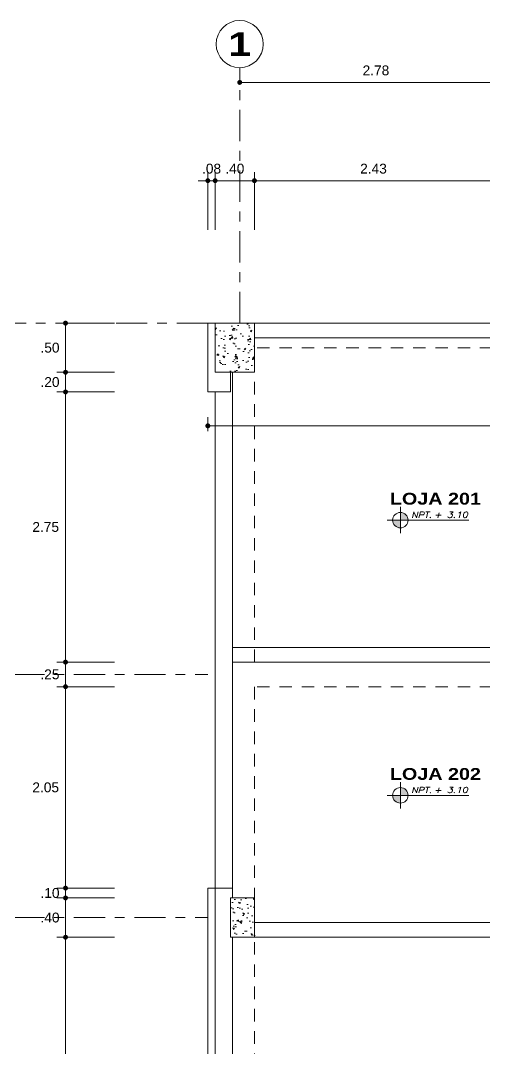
# Model space of a CAD drawing. Header units: millimetres. Extents: x 2178 to 2304, y 1220 to 1359.
# Drawn here: x 2183.91 to 2188.64, y 1290.29 to 1300.75 of the extents above; entities that cross this region are included whole.
import ezdxf
from ezdxf.enums import TextEntityAlignment as Align

# ---------------------------------------------------------------- set-up
doc = ezdxf.new("R2010")
doc.units = ezdxf.units.MM
doc.linetypes.add('CENTER', pattern=[50.8, 31.75, -6.35, 6.35, -6.35])
doc.linetypes.add('HIDDEN', pattern=[9.525, 6.35, -3.175])
doc.layers.get('0').update_dxf_attribs({"lineweight": 0})
for name, color, linetype, lineweight in [('COTAS', 40, 'Continuous', 20), ('Ejes22', 50, 'CENTER', 9), ('PLUMA 7', 10, 'Continuous', 0), ('PROY', 13, 'HIDDEN', 13), ('TEXTO', 5, 'Continuous', 18)]:
    doc.layers.add(name, color=color, linetype=linetype, lineweight=lineweight)
doc.styles.add('ARIAL', font='arial.ttf')
doc.styles.add('ARIAL-N', font='arialbd.ttf')
doc.styles.add('ARIALCH', font='arialbd.ttf', dxfattribs={"width": 1.25})
doc.styles.add('SIMPLEX', font='simplex.shx', dxfattribs={"width": 1.2, "oblique": 15})
doc.dimstyles.new('RPM 50', dxfattribs={"dimtxt": 0.1, "dimasz": 0.05, "dimexe": 0.0885, "dimexo": 0.1535, "dimgap": 0.071, "dimtad": 2, "dimtih": 1, "dimtoh": 1, "dimzin": 4, "dimdsep": 46, "dimtxsty": 'ARIAL', "dimblk": 'DOT', "dimcen": 0.4, "dimdle": 0.25, "dimclrd": 8, "dimclre": 8, "dimclrt": 9, "dimadec": 0, "dimazin": 0, "dimtfac": 1, "dimtix": 1, "dimtmove": 0, "dimatfit": 3, "dimldrblk": 'DOT', "dimfxl": 0.5, "dimfxlon": 1, "dimlwd": 0, "dimlwe": 0, "dimarcsym": 0})

# ---------------------------------------------------------------- blocks, each defined once
blk = doc.blocks.new('_DOT')
at = {"color": 0, "linetype": 'ByBlock'}
blk.add_line((-0.5, 0), (-1, 0), dxfattribs=at)
at = {"color": 0, "linetype": 'ByBlock', "const_width": 0.5}
blk.add_lwpolyline([(-0.25, 0, 1), (0.25, 0, 1)], format="xyb", close=True, dxfattribs=at)
blk = doc.blocks.new('*D1119')
at = {"color": 8, "lineweight": 0, "transparency": 16777216}
for p, q in [((2186.144, 1300.122), (2186.144, 1300.21)), ((2188.919, 1300.122), (2188.919, 1300.21)), ((2186.194, 1300.122), (2188.869, 1300.122))]:
    blk.add_line(p, q, dxfattribs=at)
at = {"layer": 'Defpoints', "color": 0, "transparency": 16777216}
for p in [(2186.144, 1300.046), (2188.919, 1300.122), (2188.919, 1300.046)]:
    blk.add_point(p, dxfattribs=at)
at = {"color": 8, "lineweight": 0, "transparency": 16777216, "xscale": 0.05, "yscale": 0.05, "zscale": 0.05, "rotation": 180}
blk.add_blockref('_DOT', (2186.144, 1300.122), dxfattribs=at)
at = {"color": 8, "lineweight": 0, "transparency": 16777216, "xscale": 0.05, "yscale": 0.05, "zscale": 0.05}
blk.add_blockref('_DOT', (2188.919, 1300.122), dxfattribs=at)
at = {"color": 9, "transparency": 16777216, "insert": (2187.532, 1300.244), "char_height": 0.1, "attachment_point": 5, "style": 'ARIAL'}
blk.add_mtext('2.78', dxfattribs=at)
blk = doc.blocks.new('*D1132')
at = {"color": 8, "lineweight": 0, "transparency": 16777216}
for p, q in [((2184.869, 1291.422), (2184.281, 1291.422)), ((2184.369, 1288.572), (2184.369, 1291.372)), ((2184.869, 1288.522), (2184.281, 1288.522))]:
    blk.add_line(p, q, dxfattribs=at)
at = {"layer": 'Defpoints', "color": 0, "transparency": 16777216}
for p in [(2184.369, 1291.422), (2185.894, 1291.422), (2185.894, 1288.522)]:
    blk.add_point(p, dxfattribs=at)
at = {"color": 8, "lineweight": 0, "transparency": 16777216, "xscale": 0.05, "yscale": 0.05, "zscale": 0.05}
for p, rotation in [((2184.369, 1291.422), 90), ((2184.369, 1288.522), 270)]:
    blk.add_blockref('_DOT', p, dxfattribs=dict(at, rotation=rotation))
at = {"color": 9, "transparency": 16777216, "insert": (2184.168, 1289.972), "char_height": 0.1, "attachment_point": 5, "style": 'ARIAL'}
blk.add_mtext('2.90', dxfattribs=at)
blk = doc.blocks.new('*D1133')
at = {"color": 8, "lineweight": 0, "transparency": 16777216}
for p, q in [((2184.869, 1291.822), (2184.281, 1291.822)), ((2184.369, 1291.472), (2184.369, 1291.772)), ((2184.869, 1291.422), (2184.281, 1291.422))]:
    blk.add_line(p, q, dxfattribs=at)
at = {"layer": 'Defpoints', "color": 0, "transparency": 16777216}
for p in [(2184.369, 1291.822), (2185.894, 1291.822), (2185.894, 1291.422)]:
    blk.add_point(p, dxfattribs=at)
at = {"color": 8, "lineweight": 0, "transparency": 16777216, "xscale": 0.05, "yscale": 0.05, "zscale": 0.05}
for p, rotation in [((2184.369, 1291.822), 90), ((2184.369, 1291.422), 270)]:
    blk.add_blockref('_DOT', p, dxfattribs=dict(at, rotation=rotation))
at = {"color": 9, "transparency": 16777216, "insert": (2184.211, 1291.622), "char_height": 0.1, "attachment_point": 5, "style": 'ARIAL'}
blk.add_mtext('.40', dxfattribs=at)
blk = doc.blocks.new('*D1134')
at = {"color": 8, "lineweight": 0, "transparency": 16777216}
for p, q in [((2184.369, 1291.972), (2184.369, 1292.022)), ((2184.869, 1291.922), (2184.281, 1291.922)), ((2184.369, 1291.822), (2184.369, 1291.922)), ((2184.869, 1291.822), (2184.281, 1291.822)), ((2184.369, 1291.772), (2184.369, 1291.722))]:
    blk.add_line(p, q, dxfattribs=at)
at = {"layer": 'Defpoints', "color": 0, "transparency": 16777216}
for p in [(2184.369, 1291.922), (2185.819, 1291.922), (2185.894, 1291.822)]:
    blk.add_point(p, dxfattribs=at)
at = {"color": 8, "lineweight": 0, "transparency": 16777216, "xscale": 0.05, "yscale": 0.05, "zscale": 0.05}
for p, rotation in [((2184.369, 1291.922), 270), ((2184.369, 1291.822), 90)]:
    blk.add_blockref('_DOT', p, dxfattribs=dict(at, rotation=rotation))
at = {"color": 9, "transparency": 16777216, "insert": (2184.211, 1291.872), "char_height": 0.1, "attachment_point": 5, "style": 'ARIAL'}
blk.add_mtext('.10', dxfattribs=at)
blk = doc.blocks.new('*D1231')
at = {"color": 8, "lineweight": 0, "transparency": 16777216}
for p, q in [((2184.869, 1293.972), (2184.281, 1293.972)), ((2184.369, 1291.972), (2184.369, 1293.922)), ((2184.869, 1291.922), (2184.281, 1291.922))]:
    blk.add_line(p, q, dxfattribs=at)
at = {"layer": 'Defpoints', "color": 0, "transparency": 16777216}
for p in [(2184.369, 1293.972), (2186.294, 1293.972), (2185.819, 1291.922)]:
    blk.add_point(p, dxfattribs=at)
at = {"color": 8, "lineweight": 0, "transparency": 16777216, "xscale": 0.05, "yscale": 0.05, "zscale": 0.05}
for p, rotation in [((2184.369, 1293.972), 90), ((2184.369, 1291.922), 270)]:
    blk.add_blockref('_DOT', p, dxfattribs=dict(at, rotation=rotation))
at = {"color": 9, "transparency": 16777216, "insert": (2184.167, 1292.947), "char_height": 0.1, "attachment_point": 5, "style": 'ARIAL'}
blk.add_mtext('2.05', dxfattribs=at)
blk = doc.blocks.new('*D1232')
at = {"color": 8, "lineweight": 0, "transparency": 16777216}
for p, q in [((2184.869, 1294.222), (2184.281, 1294.222)), ((2184.369, 1294.022), (2184.369, 1294.172)), ((2184.869, 1293.972), (2184.281, 1293.972))]:
    blk.add_line(p, q, dxfattribs=at)
at = {"layer": 'Defpoints', "color": 0, "transparency": 16777216}
for p in [(2184.369, 1294.222), (2186.294, 1294.222), (2186.294, 1293.972)]:
    blk.add_point(p, dxfattribs=at)
at = {"color": 8, "lineweight": 0, "transparency": 16777216, "xscale": 0.05, "yscale": 0.05, "zscale": 0.05}
for p, rotation in [((2184.369, 1294.222), 90), ((2184.369, 1293.972), 270)]:
    blk.add_blockref('_DOT', p, dxfattribs=dict(at, rotation=rotation))
at = {"color": 9, "transparency": 16777216, "insert": (2184.21, 1294.097), "char_height": 0.1, "attachment_point": 5, "style": 'ARIAL'}
blk.add_mtext('.25', dxfattribs=at)
blk = doc.blocks.new('*D1233')
at = {"color": 8, "lineweight": 0, "transparency": 16777216}
for p, q in [((2184.869, 1296.972), (2184.281, 1296.972)), ((2184.369, 1294.272), (2184.369, 1296.922)), ((2184.869, 1294.222), (2184.281, 1294.222))]:
    blk.add_line(p, q, dxfattribs=at)
at = {"layer": 'Defpoints', "color": 0, "transparency": 16777216}
for p in [(2184.369, 1296.972), (2185.819, 1296.972), (2186.294, 1294.222)]:
    blk.add_point(p, dxfattribs=at)
at = {"color": 8, "lineweight": 0, "transparency": 16777216, "xscale": 0.05, "yscale": 0.05, "zscale": 0.05}
for p, rotation in [((2184.369, 1296.972), 90), ((2184.369, 1294.222), 270)]:
    blk.add_blockref('_DOT', p, dxfattribs=dict(at, rotation=rotation))
at = {"color": 9, "transparency": 16777216, "insert": (2184.167, 1295.597), "char_height": 0.1, "attachment_point": 5, "style": 'ARIAL'}
blk.add_mtext('2.75', dxfattribs=at)
blk = doc.blocks.new('*D1234')
at = {"color": 8, "lineweight": 0, "transparency": 16777216}
for p, q in [((2184.369, 1297.222), (2184.369, 1297.272)), ((2184.869, 1297.172), (2184.281, 1297.172)), ((2184.369, 1296.972), (2184.369, 1297.172)), ((2184.869, 1296.972), (2184.281, 1296.972)), ((2184.369, 1296.922), (2184.369, 1296.872))]:
    blk.add_line(p, q, dxfattribs=at)
at = {"layer": 'Defpoints', "color": 0, "transparency": 16777216}
for p in [(2184.369, 1297.172), (2185.894, 1297.172), (2185.819, 1296.972)]:
    blk.add_point(p, dxfattribs=at)
at = {"color": 8, "lineweight": 0, "transparency": 16777216, "xscale": 0.05, "yscale": 0.05, "zscale": 0.05}
for p, rotation in [((2184.369, 1297.172), 270), ((2184.369, 1296.972), 90)]:
    blk.add_blockref('_DOT', p, dxfattribs=dict(at, rotation=rotation))
at = {"color": 9, "transparency": 16777216, "insert": (2184.211, 1297.072), "char_height": 0.1, "attachment_point": 5, "style": 'ARIAL'}
blk.add_mtext('.20', dxfattribs=at)
blk = doc.blocks.new('*D1235')
at = {"color": 8, "lineweight": 0, "transparency": 16777216}
for p, q in [((2184.869, 1297.672), (2184.281, 1297.672)), ((2184.369, 1297.222), (2184.369, 1297.622)), ((2184.869, 1297.172), (2184.281, 1297.172))]:
    blk.add_line(p, q, dxfattribs=at)
at = {"layer": 'Defpoints', "color": 0, "transparency": 16777216}
for p in [(2184.369, 1297.672), (2185.894, 1297.672), (2185.894, 1297.172)]:
    blk.add_point(p, dxfattribs=at)
at = {"color": 8, "lineweight": 0, "transparency": 16777216, "xscale": 0.05, "yscale": 0.05, "zscale": 0.05}
for p, rotation in [((2184.369, 1297.672), 90), ((2184.369, 1297.172), 270)]:
    blk.add_blockref('_DOT', p, dxfattribs=dict(at, rotation=rotation))
at = {"color": 9, "transparency": 16777216, "insert": (2184.211, 1297.422), "char_height": 0.1, "attachment_point": 5, "style": 'ARIAL'}
blk.add_mtext('.50', dxfattribs=at)
blk = doc.blocks.new('*D1236')
at = {"color": 8, "lineweight": 0, "transparency": 16777216}
for p, q in [((2185.819, 1298.622), (2185.819, 1299.21)), ((2185.894, 1298.622), (2185.894, 1299.21)), ((2185.769, 1299.122), (2185.719, 1299.122)), ((2185.819, 1299.122), (2185.894, 1299.122)), ((2185.944, 1299.122), (2185.994, 1299.122))]:
    blk.add_line(p, q, dxfattribs=at)
at = {"layer": 'Defpoints', "color": 0, "transparency": 16777216}
for p in [(2185.894, 1299.122), (2185.819, 1297.672), (2185.894, 1297.672)]:
    blk.add_point(p, dxfattribs=at)
at = {"color": 8, "lineweight": 0, "transparency": 16777216, "xscale": 0.05, "yscale": 0.05, "zscale": 0.05}
blk.add_blockref('_DOT', (2185.819, 1299.122), dxfattribs=at)
at = {"color": 8, "lineweight": 0, "transparency": 16777216, "xscale": 0.05, "yscale": 0.05, "zscale": 0.05, "rotation": 180}
blk.add_blockref('_DOT', (2185.894, 1299.122), dxfattribs=at)
at = {"color": 9, "transparency": 16777216, "insert": (2185.857, 1299.244), "char_height": 0.1, "attachment_point": 5, "style": 'ARIAL'}
blk.add_mtext('.08', dxfattribs=at)
blk = doc.blocks.new('*D1237')
at = {"color": 8, "lineweight": 0, "transparency": 16777216}
for p, q in [((2185.894, 1298.622), (2185.894, 1299.21)), ((2186.294, 1298.622), (2186.294, 1299.21)), ((2185.944, 1299.122), (2186.244, 1299.122))]:
    blk.add_line(p, q, dxfattribs=at)
at = {"layer": 'Defpoints', "color": 0, "transparency": 16777216}
for p in [(2186.294, 1299.122), (2185.894, 1297.672), (2186.294, 1297.672)]:
    blk.add_point(p, dxfattribs=at)
at = {"color": 8, "lineweight": 0, "transparency": 16777216, "xscale": 0.05, "yscale": 0.05, "zscale": 0.05, "rotation": 180}
blk.add_blockref('_DOT', (2185.894, 1299.122), dxfattribs=at)
at = {"color": 8, "lineweight": 0, "transparency": 16777216, "xscale": 0.05, "yscale": 0.05, "zscale": 0.05}
blk.add_blockref('_DOT', (2186.294, 1299.122), dxfattribs=at)
at = {"color": 9, "transparency": 16777216, "insert": (2186.094, 1299.244), "char_height": 0.1, "attachment_point": 5, "style": 'ARIAL'}
blk.add_mtext('.40', dxfattribs=at)
blk = doc.blocks.new('*D1238')
at = {"color": 8, "lineweight": 0, "transparency": 16777216}
for p, q in [((2186.294, 1298.622), (2186.294, 1299.21)), ((2188.719, 1298.622), (2188.719, 1299.21)), ((2186.344, 1299.122), (2188.669, 1299.122))]:
    blk.add_line(p, q, dxfattribs=at)
at = {"layer": 'Defpoints', "color": 0, "transparency": 16777216}
for p in [(2188.719, 1299.122), (2186.294, 1297.672), (2188.719, 1297.672)]:
    blk.add_point(p, dxfattribs=at)
at = {"color": 8, "lineweight": 0, "transparency": 16777216, "xscale": 0.05, "yscale": 0.05, "zscale": 0.05, "rotation": 180}
blk.add_blockref('_DOT', (2186.294, 1299.122), dxfattribs=at)
at = {"color": 8, "lineweight": 0, "transparency": 16777216, "xscale": 0.05, "yscale": 0.05, "zscale": 0.05}
blk.add_blockref('_DOT', (2188.719, 1299.122), dxfattribs=at)
at = {"color": 9, "transparency": 16777216, "insert": (2187.507, 1299.244), "char_height": 0.1, "attachment_point": 5, "style": 'ARIAL'}
blk.add_mtext('2.43', dxfattribs=at)
blk = doc.blocks.new('*D1245')
at = {"color": 8, "lineweight": 0, "transparency": 16777216}
for p, q in [((2185.819, 1296.572), (2185.819, 1296.715)), ((2193.069, 1296.627), (2193.069, 1296.715)), ((2193.019, 1296.627), (2185.869, 1296.627))]:
    blk.add_line(p, q, dxfattribs=at)
at = {"layer": 'Defpoints', "color": 0, "transparency": 16777216}
for p in [(2185.819, 1296.627), (2193.069, 1296.534), (2185.819, 1296.418)]:
    blk.add_point(p, dxfattribs=at)
at = {"color": 8, "lineweight": 0, "transparency": 16777216, "xscale": 0.05, "yscale": 0.05, "zscale": 0.05, "rotation": 180}
blk.add_blockref('_DOT', (2185.819, 1296.627), dxfattribs=at)
at = {"color": 8, "lineweight": 0, "transparency": 16777216, "xscale": 0.05, "yscale": 0.05, "zscale": 0.05}
blk.add_blockref('_DOT', (2193.069, 1296.627), dxfattribs=at)
at = {"color": 9, "transparency": 16777216, "insert": (2189.444, 1296.749), "char_height": 0.1, "attachment_point": 5, "style": 'ARIAL'}
blk.add_mtext('7.25', dxfattribs=at)
blk = doc.blocks.new('N')
at = {"linetype": 'Continuous'}
h = blk.add_hatch(color=256, dxfattribs=at)
h.paths.add_polyline_path([(0, 0.1), (0, 0), (0.1, 0, 0.414214)])
h.paths.add_polyline_path([(-0.1, 0, 0.414214), (0, -0.1), (0, 0)])
for points in [[(0, 0.17), (0, -0.17)], [(-0.17, 0), (0.887, 0)]]:
    blk.add_lwpolyline(points)
blk.add_circle((0, 0), 0.1)
at = {"color": 64, "style": 'SIMPLEX', "oblique": 15, "width": 1.2}
blk.add_text('NPT.', height=0.075, dxfattribs=at).set_placement((0.14, 0.031))
at = {"color": 64, "style": 'SIMPLEX', "oblique": 15, "width": 1.062312}
blk.add_attdef('NIV', text='', height=0.075, dxfattribs=at).set_placement((0.435, 0.031), (0.875, 0.031), align=Align.FIT)

msp = doc.modelspace()

# ---------------------------------------------------------------- hatches: boundary and pattern name
h = msp.add_hatch()
h.set_pattern_fill('AR-CONC', color=256, scale=0.001)
h.set_pattern_definition([(50, (1020.13603, -473.25467), (0.182184669, -0.015939086), [0.01905, -0.20955]), (355, (1020.13603, -473.25467), (-0.035243421, 0.191056845), [0.01524, -0.167640584]), (100.451445, (1020.15121, -473.256), (0.146941247, 0.175117752), [0.016190009, -0.178090245]), (46.1842, (1020.13603, -473.20387), (0.27107904, -0.042042328), [0.028575, -0.314325]), (96.635558, (1020.15862, -473.20738), (0.237404134, 0.247426125), [0.024285023, -0.267135608]), (351.184151, (1020.13603, -473.20387), (0.237404134, 0.247426125), [0.022859967, -0.251459732]), (21, (1020.16143, -473.21657), (0.151614391, -0.102265198), [0.01905, -0.20955]), (326, (1020.16143, -473.21657), (0.061802028, 0.184187966), [0.01524, -0.16764]), (71.451445, (1020.17407, -473.2251), (0.21341642, 0.081922769), [0.016190009, -0.178089938]), (37.5, (1020.13603, -473.25467), (0.0030886033, 0.0845550389), [0, -0.165608, 0, -0.17018, 0, -0.168275]), (7.5, (1020.13603, -473.25467), (0.0668196625, 0.100180575), [0, -0.097028, 0, -0.161798, 0, -0.064135]), (327.5, (1020.07939, -473.25467), (0.1355905952, -0.005728744), [0, -0.0635, 0, -0.19812, 0, -0.26289]), (317.5, (1020.05399, -473.25467), (0.1481291814, 0.025426491), [0, -0.08255, 0, -0.131572, 0, -0.18669])])
h.paths.add_polyline_path([(2186.294, 1297.672), (2185.894, 1297.672), (2185.894, 1297.172), (2186.294, 1297.172)])
h = msp.add_hatch()
h.set_pattern_fill('AR-CONC', color=256, scale=0.001, angle=90)
h.set_pattern_definition([(140, (1020.13603, -446.54328), (0.015939086, 0.182184669), [0.01905, -0.20955]), (85, (1020.13603, -446.54328), (-0.191056845, -0.035243421), [0.01524, -0.167640584]), (190.451445, (1020.13736, -446.5281), (-0.175117752, 0.146941247), [0.016190009, -0.178090245]), (136.1842, (1020.08523, -446.54328), (0.042042328, 0.27107904), [0.028575, -0.314325]), (186.635558, (1020.08873, -446.5207), (-0.247426125, 0.237404134), [0.024285023, -0.26713561]), (81.184151, (1020.08523, -446.54328), (-0.247426125, 0.237404134), [0.022859967, -0.251459732]), (111, (1020.09793, -446.51788), (0.102265198, 0.151614391), [0.01905, -0.20955]), (56, (1020.09793, -446.51788), (-0.184187966, 0.061802028), [0.01524, -0.16764]), (161.451445, (1020.10645, -446.50525), (-0.081922769, 0.21341642), [0.016190009, -0.178089938]), (127.5, (1020.13603, -446.54328), (-0.0845550389, 0.0030886033), [0, -0.165608, 0, -0.17018, 0, -0.168275]), (97.5, (1020.13603, -446.54328), (-0.100180575, 0.0668196625), [0, -0.097028, 0, -0.161798, 0, -0.064135]), (57.5, (1020.13603, -446.59992), (0.005728744, 0.1355905952), [0, -0.0635, 0, -0.19812, 0, -0.26289]), (47.5, (1020.13603, -446.62532), (-0.025426491, 0.1481291814), [0, -0.08255, 0, -0.131572, 0, -0.18669])])
h.paths.add_polyline_path([(2186.049, 1291.422), (2186.294, 1291.422), (2186.294, 1291.822), (2186.049, 1291.822)])

# ---------------------------------------------------------------- linework, layer by layer
for points in [[(2185.894, 1297.172), (2185.894, 1297.672)], [(2186.069, 1294.372), (2186.069, 1297.172)], [(2185.894, 1285.522), (2185.894, 1296.972)], [(2186.069, 1291.822), (2186.069, 1294.222)], [(2185.819, 1288.022), (2185.819, 1291.922)], [(2186.069, 1291.822), (2186.069, 1291.922), (2185.819, 1291.922)], [(2186.069, 1288.522), (2186.069, 1291.422)]]:
    msp.add_lwpolyline(points)
at = {"layer": 'COTAS'}
msp.add_circle((2186.144, 1300.512), 0.24, dxfattribs=at)
at = {"layer": 'Ejes22', "linetype": 'CENTER', "lineweight": 9, "ltscale": 0.01}
for points in [[(2186.144, 1297.672), (2186.144, 1300.272)], [(2185.819, 1297.672), (2183.219, 1297.672)], [(2183.219, 1294.097), (2185.819, 1294.097)], [(2183.219, 1291.622), (2185.819, 1291.622)]]:
    msp.add_lwpolyline(points, dxfattribs=at)
at = {"layer": 'PLUMA 7'}
for points in [[(2185.819, 1297.672), (2194.569, 1297.672)], [(2186.049, 1297.172), (2186.049, 1296.972), (2185.819, 1296.972), (2185.819, 1297.672), (2185.894, 1297.672)], [(2186.294, 1297.522), (2188.719, 1297.522)], [(2186.069, 1294.372), (2190.444, 1294.372)], [(2186.069, 1294.222), (2186.069, 1294.372)], [(2190.594, 1294.222), (2186.069, 1294.222)], [(2186.294, 1291.572), (2189.119, 1291.572)], [(2186.294, 1291.422), (2189.119, 1291.422)]]:
    msp.add_lwpolyline(points, dxfattribs=at)
for points in [[(2185.894, 1297.672), (2186.294, 1297.672), (2186.294, 1297.172), (2185.894, 1297.172)], [(2186.049, 1291.822), (2186.294, 1291.822), (2186.294, 1291.422), (2186.049, 1291.422)]]:
    msp.add_lwpolyline(points, close=True, dxfattribs=at)
at = {"layer": 'PROY', "ltscale": 0.02, "flags": 128}
for points in [[(2188.719, 1297.422), (2186.294, 1297.422)], [(2186.294, 1294.222), (2186.294, 1297.172)], [(2188.719, 1294.222), (2186.294, 1294.222)], [(2186.294, 1291.572), (2186.294, 1293.972)], [(2188.719, 1293.972), (2186.294, 1293.972)], [(2186.294, 1288.522), (2186.294, 1291.422)]]:
    msp.add_lwpolyline(points, dxfattribs=at)

# ---------------------------------------------------------------- block references
at = {"layer": 'COTAS'}
ref = msp.add_blockref('N', (2187.781, 1295.667), dxfattribs=dict(at, xscale=0.7870854846603947, yscale=0.7870854846603947, zscale=0.7870854846603947))
ref.add_attrib('NIV', '+ 3.10', dxfattribs={"layer": '0', "color": 64, "height": 0.059, "style": 'SIMPLEX', "oblique": 15, "width": 1.173602}).set_placement((2188.123, 1295.692), (2188.469, 1295.692), align=Align.FIT)
ref = msp.add_blockref('N', (2187.781, 1292.866), dxfattribs=dict(at, xscale=0.7870854846603947, yscale=0.7870854846603947, zscale=0.7870854846603947))
ref.add_attrib('NIV', '+ 3.10', dxfattribs={"layer": '0', "color": 64, "height": 0.059, "style": 'SIMPLEX', "oblique": 15, "width": 1.173602}).set_placement((2188.123, 1292.891), (2188.469, 1292.891), align=Align.FIT)

# ---------------------------------------------------------------- texts
at = {"layer": 'COTAS', "style": 'ARIALCH', "width": 1.25}
msp.add_attdef('1', text='LETRAONUMERO', height=0.24, dxfattribs=at).set_placement((2186.144, 1300.512), align=Align.MIDDLE_CENTER)
at = {"layer": 'TEXTO', "style": 'ARIAL-N', "width": 1.2}
for s, p in [('LOJA 201', (2188.138, 1295.825)), ('LOJA 202', (2188.138, 1293.024))]:
    msp.add_text(s, height=0.12, dxfattribs=at).set_placement(p, align=Align.CENTER)

# ---------------------------------------------------------------- dimensions: what is measured, and where the dimension line sits
for base, p1, p2, picture, middle in [((2188.919248934, 1300.121513212), (2186.144248934, 1300.045620808), (2188.919248934, 1300.045620808), '*D1119', (2187.531748934, 1300.24357051)), ((2185.894248934, 1299.121513212), (2185.819248934, 1297.671513212), (2185.894248934, 1297.671513212), '*D1236', (2185.856748934, 1299.24357051)), ((2185.819, 1296.627), (2193.069, 1296.534), (2185.819, 1296.418), '*D1245', (2189.444, 1296.749))]:
    dim = msp.add_linear_dim(base=base, p1=p1, p2=p2, dimstyle='RPM 50')
    dim.commit()
    dim.dimension.update_dxf_attribs({"geometry": picture, "text_midpoint": middle})
for base, p1, p2, picture, middle in [((2186.294, 1299.122), (2185.894, 1297.672), (2186.294, 1297.672), '*D1237', (2186.094, 1299.244)), ((2188.719248934, 1299.121513212), (2186.294248934, 1297.671513212), (2188.719248934, 1297.671513212), '*D1238', (2187.506748934, 1299.243604617))]:
    dim = msp.add_linear_dim(base=base, p1=p1, p2=p2, dimstyle='RPM 50', override={"dimtmove": 1})
    dim.commit()
    dim.dimension.update_dxf_attribs({"geometry": picture, "text_midpoint": middle})
for base, p1, p2, picture, middle in [((2184.369, 1297.672), (2185.894, 1297.172), (2185.894, 1297.672), '*D1235', (2184.211, 1297.422)), ((2184.369, 1297.172), (2185.819, 1296.972), (2185.894, 1297.172), '*D1234', (2184.211, 1297.072)), ((2184.369, 1296.972), (2186.294, 1294.222), (2185.819, 1296.972), '*D1233', (2184.167, 1295.597)), ((2184.369, 1294.222), (2186.294, 1293.972), (2186.294, 1294.222), '*D1232', (2184.21, 1294.097)), ((2184.369, 1293.972), (2185.819, 1291.922), (2186.294, 1293.972), '*D1231', (2184.167, 1292.947)), ((2184.369, 1291.922), (2185.894, 1291.822), (2185.819, 1291.922), '*D1134', (2184.211, 1291.872)), ((2184.369, 1291.822), (2185.894, 1291.422), (2185.894, 1291.822), '*D1133', (2184.211, 1291.622)), ((2184.369, 1291.422), (2185.894, 1288.522), (2185.894, 1291.422), '*D1132', (2184.168, 1289.972))]:
    dim = msp.add_linear_dim(base=base, p1=p1, p2=p2, angle=90, dimstyle='RPM 50', override={"dimtmove": 1})
    dim.commit()
    dim.dimension.update_dxf_attribs({"geometry": picture, "text_midpoint": middle})

doc.saveas('drawing.dxf')
